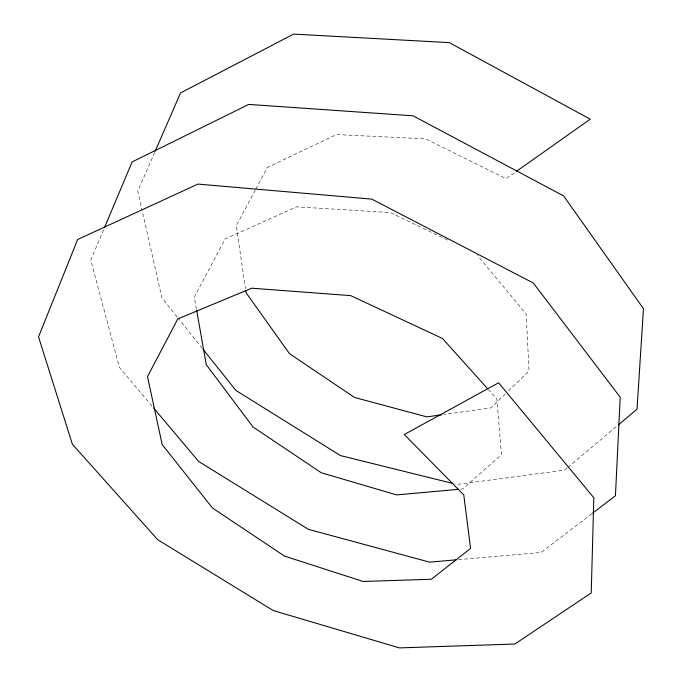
<?xml version="1.0" encoding="UTF-8"?>
<svg xmlns="http://www.w3.org/2000/svg" width="682" height="682" viewBox="0 0 682 682"><rect width="100%" height="100%" fill="white"/><g stroke="black" fill="none" stroke-linecap="round" stroke-linejoin="round"><path stroke-width="0.51" stroke-dasharray="3.41 2.56" d="M103.604 229.723L90.8 260.174L119.393 367.385L152.887 407.137M154.686 152.35L137.73 191.31L141.958 209.928M255.332 190.039L236.279 225.768L245.469 288.605M255.835 189.102L267.37 167.474L336.337 134.593L425.457 138.804L506.078 178.658L515.626 171.915M505.328 393.915L490.801 407.921L443.65 414.528M508.388 390.965L529.036 371.059L526.197 314.07L477.519 255.46M567.04 468.091L564.602 470.145L456.923 484.459L454.86 483.947M567.859 467.409L617.5 425.628M591.78 513.81L541.056 552.497L458.261 559.666M460.58 489.139L462.669 488.951L501.475 454.672L496.88 399.03L488.406 389.593M447.562 240.064L390.343 212.511L296.534 206.859L225.128 238.905L194.293 297.088L196.51 309.577M177.115 316.866L161.924 297.855L142.188 210.96M177.772 317.693L202.213 348.263"/><path stroke-width="1.02" d="M104.423 227.762L132.103 161.949L248.777 104.406L413.053 115.812L563.596 195.896L643.467 308.682L637.022 409.183L618.31 424.937M155.104 151.378L180.542 92.94L293.635 34.1L449.327 42.625L590.271 119.18L516.496 171.301M592.624 513.162L615.445 495.754L620.219 397.239L533.307 283.004L371.758 199.11L197.933 184.089L77.654 239.501L38.533 336.874L72.377 444.246L157.73 539.743L273.226 610.543L399.439 647.9L514.884 644.021L591.226 592.939L593.826 497.775L498.61 382.781L404.29 434.528L463.786 494.927L470.563 548.439L431.331 579.257L363.114 581.465L284.505 556.094L212.417 507.954L162.171 444.519L147.491 376.592L177.806 318.946L251.735 288.196L350.744 295.638L442.499 338.485L487.698 388.808M441.552 414.818L426.881 416.881L354.495 397.453L289.509 353.66L246.083 292.791L245.776 290.702M458.483 489.326L396.651 494.91L321.273 472.762L252.92 426.889L206.305 364.708L196.697 310.617M456.139 559.845L429.6 562.147L308.435 529.351L198.692 461.492L153.569 407.947M452.805 483.436L340.437 455.567L235.895 390.411L202.869 349.09"/></g></svg>
